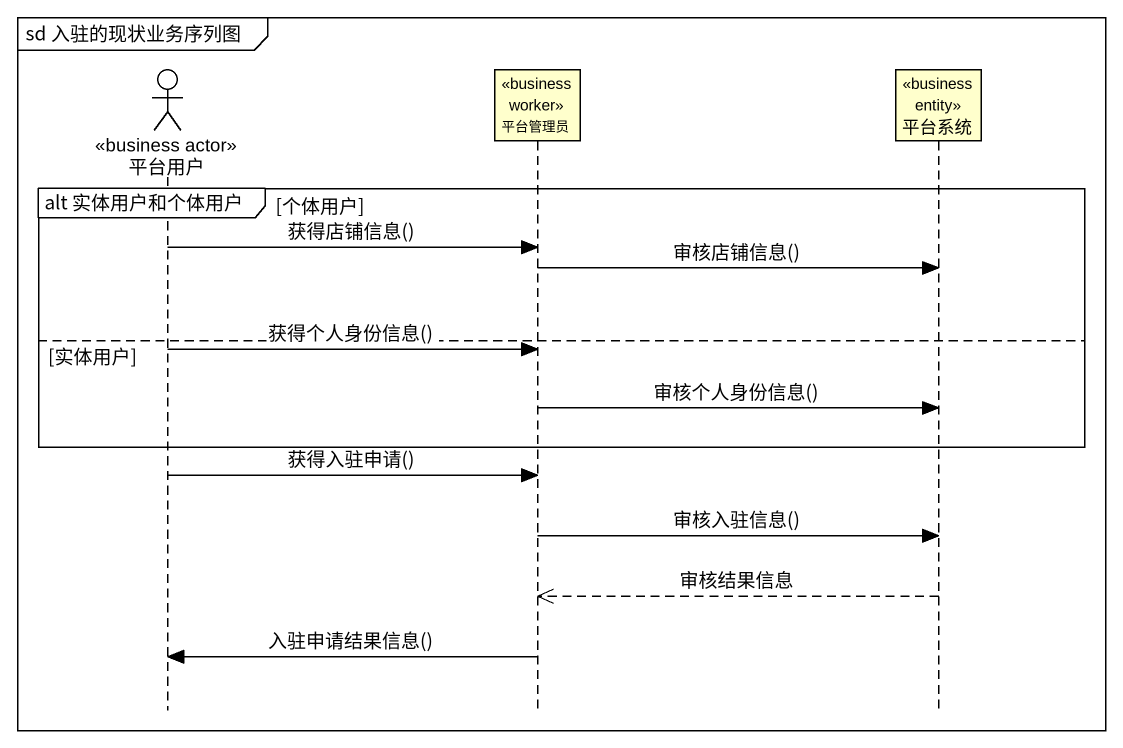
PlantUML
@startuml
mainframe sd 入驻的现状业务序列图
hide footbox
actor 平台用户 <<business actor>>
participant 平台管理员 <<business worker>>
participant 平台系统 <<business entity>>

group alt 实体用户和个体用户 [个体用户]
  平台用户 -> 平台管理员 : 获得店铺信息()
  平台管理员 -> 平台系统 : 审核店铺信息()
else 实体用户
  平台用户 -> 平台管理员 : 获得个人身份信息()
  平台管理员 -> 平台系统 : 审核个人身份信息()
end
平台用户 -> 平台管理员 : 获得入驻申请()
平台管理员 -> 平台系统 : 审核入驻信息()
平台系统 -->> 平台管理员 : 审核结果信息
平台管理员 -> 平台用户 : 入驻申请结果信息()
@enduml
